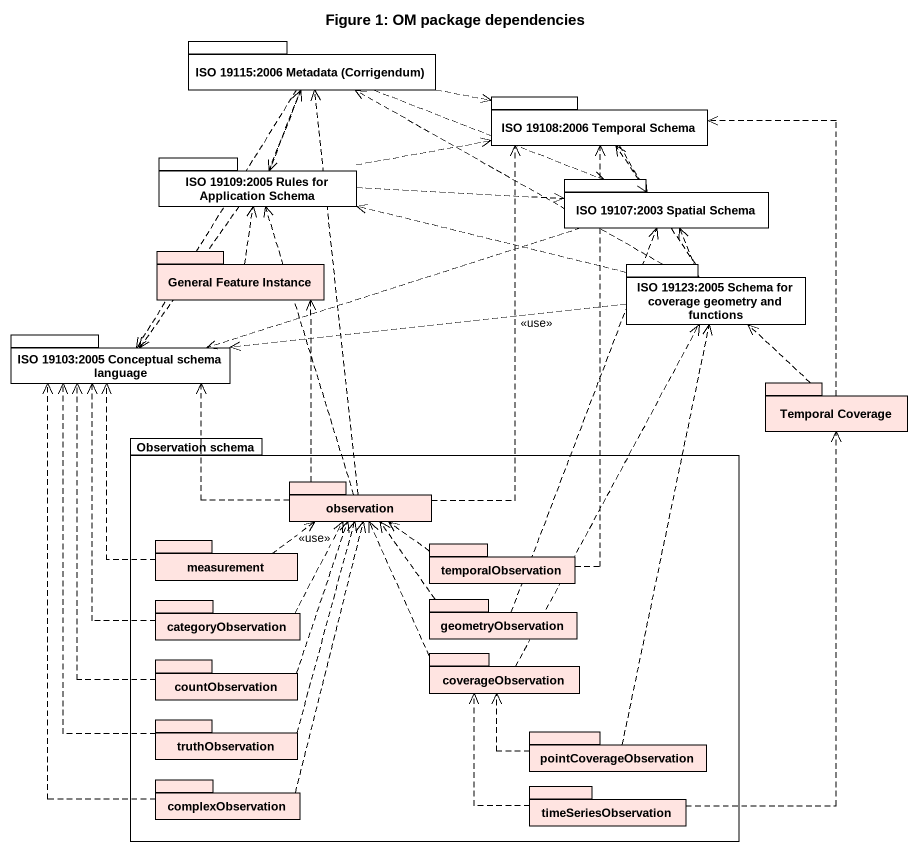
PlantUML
@startuml
title Figure 1: OM package dependencies
package "ISO 19115:2006 Metadata (Corrigendum)" as ISO_19115_2006_Metadata {
}
package "ISO 19108:2006 Temporal Schema" as ISO_19108_2006_Temporal {
}
package "ISO 19109:2005 Rules for Application Schema" as ISO_19109_2005_Rules_for {
}
package "ISO 19107:2003 Spatial Schema" as ISO_19107_2003_Spatial {
}
package "General Feature Instance" as General_Feature_Instance #FFE4E1 {
}
package "ISO 19123:2005 Schema for coverage geometry and functions" as ISO_19123_2005_Schema_for {
}
package "ISO 19103:2005 Conceptual schema language" as ISO_19103_2005_Conceptual {
}
package "Temporal Coverage" as Temporal_Coverage #FFE4E1 {
}
package "Observation schema" as Observation_schema #FFFFFF {
  package observation #FFE4E1 {
  }
  package measurement #FFE4E1 {
  }
  package temporalObservation #FFE4E1 {
  }
  package categoryObservation #FFE4E1 {
  }
  package geometryObservation #FFE4E1 {
  }
  package countObservation #FFE4E1 {
  }
  package coverageObservation #FFE4E1 {
  }
  package truthObservation #FFE4E1 {
  }
  package pointCoverageObservation #FFE4E1 {
  }
  package complexObservation #FFE4E1 {
  }
  package timeSeriesObservation #FFE4E1 {
  }
}
ISO_19115_2006_Metadata .right.> ISO_19108_2006_Temporal
ISO_19115_2006_Metadata ..> ISO_19109_2005_Rules_for
ISO_19115_2006_Metadata .right.> ISO_19107_2003_Spatial
ISO_19115_2006_Metadata ..> ISO_19103_2005_Conceptual
ISO_19108_2006_Temporal ..> ISO_19107_2003_Spatial
ISO_19109_2005_Rules_for .up.> ISO_19115_2006_Metadata
ISO_19109_2005_Rules_for .right.> ISO_19108_2006_Temporal
ISO_19109_2005_Rules_for .right.> ISO_19107_2003_Spatial
ISO_19109_2005_Rules_for ..> ISO_19103_2005_Conceptual
ISO_19107_2003_Spatial .left.> ISO_19103_2005_Conceptual
General_Feature_Instance .up.> ISO_19109_2005_Rules_for
ISO_19123_2005_Schema_for .left.> ISO_19115_2006_Metadata
ISO_19123_2005_Schema_for .up.> ISO_19108_2006_Temporal
ISO_19123_2005_Schema_for .left.> ISO_19109_2005_Rules_for
ISO_19123_2005_Schema_for .up.> ISO_19107_2003_Spatial
ISO_19123_2005_Schema_for .left.> ISO_19103_2005_Conceptual
Temporal_Coverage .up.> ISO_19108_2006_Temporal
Temporal_Coverage .up.> ISO_19123_2005_Schema_for
observation .up.> ISO_19115_2006_Metadata
observation .up.> ISO_19108_2006_Temporal : <<use>>
observation .up.> ISO_19109_2005_Rules_for
observation .up.> General_Feature_Instance
observation .left.> ISO_19103_2005_Conceptual
measurement .up.> ISO_19103_2005_Conceptual
measurement .right.> observation : <<use>>
temporalObservation .up.> ISO_19108_2006_Temporal
temporalObservation .left.> observation
categoryObservation .up.> ISO_19103_2005_Conceptual
categoryObservation .up.> observation
geometryObservation .up.> ISO_19107_2003_Spatial
geometryObservation .up.> observation
countObservation .up.> ISO_19103_2005_Conceptual
countObservation .up.> observation
coverageObservation .up.> ISO_19123_2005_Schema_for
coverageObservation .up.> observation
truthObservation .up.> ISO_19103_2005_Conceptual
truthObservation .up.> observation
pointCoverageObservation .up.> ISO_19123_2005_Schema_for
pointCoverageObservation .up.> coverageObservation
complexObservation .up.> ISO_19103_2005_Conceptual
complexObservation .up.> observation
timeSeriesObservation .up.> Temporal_Coverage
timeSeriesObservation .up.> coverageObservation
@enduml
